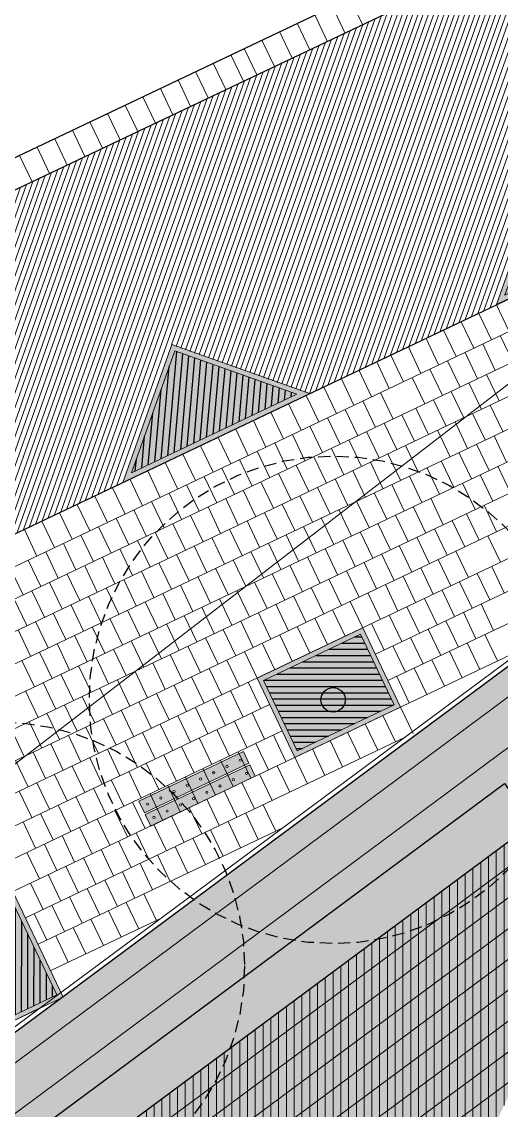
# Model space of a CAD drawing. Header units: metres. Extents: x 678805 to 1359287, y 2747329 to 5497370.
# Drawn here: x 679899.27 to 679909.1, y 2748791.31 to 2748813.63 of the extents above; entities that cross this region are included whole.
import ezdxf
from ezdxf.enums import TextEntityAlignment as Align

# ---------------------------------------------------------------- set-up
doc = ezdxf.new("R2010")
doc.units = ezdxf.units.M
doc.linetypes.add('XREF_MON_SFT_TREES$0$HIDDEN', pattern=[0.375, 0.25, -0.125])
for name, color, linetype in [('00_XREF_MON_HSC_PAVEMENT', 7, 'Continuous'), ('00_XREF_TWQ_BUILDINGS', 7, 'Continuous'), ('00_XREF_TWQ_SFT_TREES', 7, 'Continuous'), ('XREF_MON_GENERAL_LAYOUT$0$02-L-Edge Line Step -10cm', 6, 'Continuous'), ('XREF_MON_GENERAL_LAYOUT$0$02-L-Plan Change', 8, 'Continuous'), ('XREF_MON_HSC_PAVEMENT$0$03-TR-Tree Pit_Green', 74, 'Continuous'), ('XREF_MON_SFT_TREES$0$SL_TREE_CANOPY', 251, 'XREF_MON_SFT_TREES$0$HIDDEN'), ('XREF_MON_SFT_TREES$0$SL_TREE_TRUNK', 251, 'Continuous')]:
    doc.layers.add(name, color=color, linetype=linetype)
for name, color, linetype, true_color in [('02-L-Waterfeatures 01', 7, 'Continuous', 0x4da6ff), ('XREF_MON_HSC_PAVEMENT$0$03-TR-Pavement_00_Dry Swale', 7, 'Continuous', 0x6e5d3a), ('XREF_MON_HSC_PAVEMENT$0$03-TR-Tree Pit_White', 7, 'Continuous', 0xfcfcfc), ('XREF_MON_SFT_TREES$0$SL_TREE_ACACIA_GERRARDII', 7, 'Continuous', 0x4c4c00), ('XREF_MON_SFT_TREES$0$SL_TREE_ACACIA_NILOTICA', 7, 'Continuous', 0x264d00), ('XREF_MON_SFT_TREES$0$SL_TREE_ALBIZIA_LEBBECK', 7, 'Continuous', 0xa3a300), ('XREF_MON_SFT_TREES$0$SL_TREE_ZIZIPHUS_SPINA', 7, 'Continuous', 0xc6d408)]:
    doc.layers.add(name, color=color, linetype=linetype, true_color=true_color)
for name, color, linetype, lineweight in [('XREF_MON_GENERAL_LAYOUT$0$02-L-Level Curves 0.25-0.75m', 33, 'Continuous', 5), ('XREF_MON_GENERAL_LAYOUT$0$02-L-Level Curves 0.50m', 33, 'Continuous', 5), ('XREF_MON_GENERAL_LAYOUT$0$02-L-Level Curves 1m', 37, 'Continuous', 5), ('XREF_MON_GENERAL_LAYOUT$0$02-L-Material Change', 251, 'Continuous', 5), ('XREF_MON_GENERAL_LAYOUT$0$04-BK-Tree Pit', 6, 'Continuous', 5), ('XREF_MON_HSC_FURNITURE$0$03-PG-CBIncluded', 8, 'Continuous', 5), ('XREF_MON_HSC_PAVEMENT$0$02-L-B-Flat Bar', 251, 'Continuous', 5), ('XREF_MON_HSC_PAVEMENT$0$03-TR-Pavement_04_Dry Meadow_', 54, 'Continuous', 5), ('XREF_MON_HSC_PAVEMENT$0$04-BK-Tree Pit', 6, 'Continuous', 5)]:
    doc.layers.add(name, color=color, linetype=linetype, lineweight=lineweight)
for name, color, linetype, lineweight, true_color in [('XREF_MON_HSC_PAVEMENT$0$02-L-Joints-Paviment_07_Precast Concrete Blocks 60X40', 7, 'Continuous', 5, 0x999999), ('XREF_MON_HSC_PAVEMENT$0$03-TR-Pavement_04_Dry Meadow_2', 7, 'Continuous', 5, 0xe2c75d), ('XREF_MON_HSC_PAVEMENT$0$03-TR-Pavement_07_Precast Concrete Blocks 20X10', 7, 'Continuous', 5, 0x999999), ('XREF_MON_HSC_PAVEMENT$0$03-TR-Pavement_07_Precast Concrete Blocks 60X40', 7, 'Continuous', 5, 0x999999)]:
    doc.layers.add(name, color=color, linetype=linetype, lineweight=lineweight, true_color=true_color)
doc.layers.get('XREF_MON_SFT_TREES$0$SL_TREE_ACACIA_GERRARDII').off()
doc.layers.get('XREF_MON_SFT_TREES$0$SL_TREE_ACACIA_NILOTICA').off()
doc.layers.get('XREF_MON_SFT_TREES$0$SL_TREE_ALBIZIA_LEBBECK').off()
doc.layers.get('XREF_MON_SFT_TREES$0$SL_TREE_ZIZIPHUS_SPINA').off()
doc.styles.add('XREF_MON_GENERAL_LAYOUT$0$Standard', font='arial.ttf')

# ---------------------------------------------------------------- blocks, each defined once
blk = doc.blocks.new('XREF_MON_SFT_TREES$0$Ziziphus_spina_christi')
h = blk.add_hatch()
h.set_pattern_fill('ANSI31', color=256, scale=0.1)
edge = h.paths.add_edge_path()
edge.add_arc((0, 0), 5, 0, 360)
at = {"layer": 'XREF_MON_SFT_TREES$0$SL_TREE_TRUNK'}
h = blk.add_hatch(color=256, dxfattribs=at)
h.dxf.hatch_style = 1
edge = h.paths.add_edge_path()
edge.add_arc((0, 0), 0.25, 0, 360)
at = {"layer": 'XREF_MON_SFT_TREES$0$SL_TREE_CANOPY', "linetype": 'XREF_MON_SFT_TREES$0$HIDDEN'}
blk.add_circle((0, 0), 5, dxfattribs=at)
at = {"layer": 'XREF_MON_SFT_TREES$0$SL_TREE_TRUNK'}
blk.add_circle((0, 0), 0.25, dxfattribs=at)
blk = doc.blocks.new('XREF_MON_SFT_TREES$0$Albizia_lebbeck')
h = blk.add_hatch()
h.set_pattern_fill('ANSI31', color=256, scale=0.1)
edge = h.paths.add_edge_path()
edge.add_arc((0, 0), 5, -25.4481, 334.5519)
at = {"layer": 'XREF_MON_SFT_TREES$0$SL_TREE_TRUNK'}
h = blk.add_hatch(color=256, dxfattribs=at)
h.dxf.hatch_style = 1
edge = h.paths.add_edge_path()
edge.add_arc((0, 0), 0.25, 0, 360)
at = {"layer": 'XREF_MON_SFT_TREES$0$SL_TREE_CANOPY', "linetype": 'XREF_MON_SFT_TREES$0$HIDDEN'}
blk.add_circle((0, 0), 5, dxfattribs=at)
at = {"layer": 'XREF_MON_SFT_TREES$0$SL_TREE_TRUNK'}
blk.add_circle((0, 0), 0.25, dxfattribs=at)
blk = doc.blocks.new('XREF_MON_SFT_TREES$0$Acacia_nilotica')
h = blk.add_hatch()
h.set_pattern_fill('ANSI31', color=256, scale=0.1)
edge = h.paths.add_edge_path()
edge.add_arc((0, 0), 4, 0, 360)
at = {"layer": 'XREF_MON_SFT_TREES$0$SL_TREE_TRUNK'}
h = blk.add_hatch(color=256, dxfattribs=at)
h.dxf.hatch_style = 1
edge = h.paths.add_edge_path()
edge.add_arc((0, 0), 0.25, 0, 360)
at = {"layer": 'XREF_MON_SFT_TREES$0$SL_TREE_CANOPY', "linetype": 'XREF_MON_SFT_TREES$0$HIDDEN'}
blk.add_circle((0, 0), 4, dxfattribs=at)
at = {"layer": 'XREF_MON_SFT_TREES$0$SL_TREE_TRUNK'}
blk.add_circle((0, 0), 0.25, dxfattribs=at)
blk = doc.blocks.new('XREF_MON_SFT_TREES$0$Acacia_gerrardii')
h = blk.add_hatch()
h.set_pattern_fill('ANSI31', color=256, scale=0.1, style=0)
edge = h.paths.add_edge_path()
edge.add_ellipse((-0.079, 0.137), major_axis=(-2.334, 2.546), ratio=0.760082, start_angle=0, end_angle=360)
at = {"layer": 'XREF_MON_SFT_TREES$0$SL_TREE_TRUNK'}
h = blk.add_hatch(color=256, dxfattribs=at)
h.dxf.hatch_style = 1
edge = h.paths.add_edge_path()
edge.add_arc((0, 0), 0.15, -7.3549, 352.6451)
at = {"layer": 'XREF_MON_SFT_TREES$0$SL_TREE_CANOPY'}
blk.add_ellipse((-0.079, 0.137), major_axis=(-2.334, 2.546), ratio=0.760082, dxfattribs=at)
at = {"layer": 'XREF_MON_SFT_TREES$0$SL_TREE_TRUNK'}
blk.add_circle((0, 0), 0.15, dxfattribs=at)
blk.add_circle((0, 0), 0.15, dxfattribs=at)
blk = doc.blocks.new('XREF_MON_SFT_TREES')
at = {"layer": 'XREF_MON_SFT_TREES$0$SL_TREE_ACACIA_GERRARDII', "rotation": 25.44812939262281}
blk.add_blockref('XREF_MON_SFT_TREES$0$Acacia_gerrardii', (679913.202, 2748790.842), dxfattribs=at)
at = {"layer": 'XREF_MON_SFT_TREES$0$SL_TREE_ACACIA_NILOTICA', "rotation": 25.44812939262281}
blk.add_blockref('XREF_MON_SFT_TREES$0$Acacia_nilotica', (679913.756, 2748802.475), dxfattribs=at)
at = {"layer": 'XREF_MON_SFT_TREES$0$SL_TREE_ALBIZIA_LEBBECK', "rotation": 25.44812939262281}
blk.add_blockref('XREF_MON_SFT_TREES$0$Albizia_lebbeck', (679898.836, 2748794.267), dxfattribs=at)
at = {"layer": 'XREF_MON_SFT_TREES$0$SL_TREE_ZIZIPHUS_SPINA', "rotation": 25.44812939262281}
blk.add_blockref('XREF_MON_SFT_TREES$0$Ziziphus_spina_christi', (679905.651, 2748799.726), dxfattribs=at)
blk = doc.blocks.new('XREF_MON_HSC_PAVEMENT$0$ALCORQUE RECTANGULAR')
at = {"layer": 'XREF_MON_HSC_PAVEMENT$0$03-TR-Tree Pit_Green', "ltscale": 0.3}
h = blk.add_hatch(dxfattribs=at)
h.set_pattern_fill('ANSI31', color=256, scale=0.04, angle=-45)
h.set_pattern_definition([(360, (-2068898.16958, 3428624.0145), (3e-17, 0.127), [])])
h.paths.add_polyline_path([(679903.391, 2748647.421), (679902.702, 2748648.869), (679904.689, 2748649.814), (679905.377, 2748648.367)])
at = {"layer": 'XREF_MON_HSC_PAVEMENT$0$03-TR-Tree Pit_White'}
h = blk.add_hatch(color=256, dxfattribs=at)
h.dxf.hatch_style = 1
h.paths.add_polyline_path([(679903.344, 2748647.288), (679902.569, 2748648.916), (679904.736, 2748649.947), (679905.511, 2748648.319)])
blk = doc.blocks.new('XREF_MON_HSC_PAVEMENT$0$Alcorque Parking 8m2')
at = {"layer": 'XREF_MON_HSC_PAVEMENT$0$03-TR-Tree Pit_Green', "ltscale": 0.3}
h = blk.add_hatch(dxfattribs=at)
h.set_pattern_fill('ANSI31', color=256, scale=0.04, angle=40)
h.set_pattern_definition([(85, (-679726.04474, -2748720.75428), (-0.1265167266577, 0.011068779329), [])])
h.paths.add_polyline_path([(-1.079, -0.384), (2.316, 1.231), (-0.189, 2.121)])
at = {"layer": 'XREF_MON_HSC_PAVEMENT$0$03-TR-Tree Pit_White'}
h = blk.add_hatch(color=256, dxfattribs=at)
h.dxf.hatch_style = 1
h.paths.add_polyline_path([(-1.254, -0.578), (2.577, 1.245), (-0.25, 2.249)])
blk = doc.blocks.new('XREF_MON_HSC_PAVEMENT')
at = {"layer": 'XREF_MON_HSC_PAVEMENT$0$03-TR-Pavement_00_Dry Swale', "ltscale": 0.3}
h = blk.add_hatch(dxfattribs=at)
h.set_pattern_fill('ANSI38', color=256, scale=0.0393, angle=315)
h.paths.add_polyline_path([(679857.23, 2748759.464), (679909.163, 2748798.008), (679909.744, 2748797.184), (679911.938, 2748797.45), (679909.399, 2748800.523), (679856.611, 2748761.342)])
at = {"layer": 'XREF_MON_HSC_PAVEMENT$0$03-TR-Pavement_00_Dry Swale', "ltscale": 0.3, "true_color": 0xb29c70}
h = blk.add_hatch(dxfattribs=at)
h.set_pattern_fill('ANSI38', color=33, scale=0.0393, angle=315)
h.paths.add_polyline_path([(679909.744, 2748797.184), (679909.163, 2748798.008), (679857.23, 2748759.464), (679857.561, 2748758.458)])
at = {"layer": 'XREF_MON_HSC_PAVEMENT$0$03-TR-Pavement_04_Dry Meadow_', "linetype": 'Continuous'}
h = blk.add_hatch(dxfattribs=at)
h.set_pattern_fill('ANSI31', color=256, scale=0.0502, angle=45)
h.paths.add_polyline_path([(679911.938, 2748797.45), (679909.744, 2748797.184), (679857.561, 2748758.458), (679859.401, 2748752.884), (679904.284, 2748780.824)])
at = {"layer": 'XREF_MON_HSC_PAVEMENT$0$03-TR-Pavement_04_Dry Meadow_2', "ltscale": 2, "transparency": 33554687}
h = blk.add_hatch(dxfattribs=at)
h.set_pattern_fill('AR-CONC', color=256, scale=0.0067, angle=290)
h.paths.add_polyline_path([(679911.938, 2748797.45), (679909.744, 2748797.184), (679857.561, 2748758.458), (679859.401, 2748752.884), (679904.284, 2748780.824)])
at = {"layer": 'XREF_MON_HSC_PAVEMENT$0$03-TR-Pavement_07_Precast Concrete Blocks 20X10'}
h = blk.add_hatch(dxfattribs=at)
h.set_pattern_fill('ANSI31', color=256, scale=0.0315, angle=25.5)
h.set_pattern_definition([(70.5, (0, 0), (-0.094275932128, 0.033384858509), [])])
edge = h.paths.add_edge_path()
edge.add_line((679846.747, 2748785.254), (679848.542, 2748781.477))
edge.add_line((679848.542, 2748781.477), (679851.428, 2748780.438))
edge.add_line((679851.428, 2748780.438), (679855.273, 2748782.267))
edge.add_line((679855.273, 2748782.267), (679856.277, 2748785.094))
edge.add_line((679856.277, 2748785.094), (679859.104, 2748784.09))
edge.add_line((679859.104, 2748784.09), (679862.949, 2748785.92))
edge.add_line((679862.949, 2748785.92), (679863.953, 2748788.747))
edge.add_line((679863.953, 2748788.747), (679866.78, 2748787.743))
edge.add_line((679866.78, 2748787.743), (679870.625, 2748789.573))
edge.add_line((679870.625, 2748789.573), (679871.629, 2748792.4))
edge.add_line((679871.629, 2748792.4), (679874.456, 2748791.396))
edge.add_line((679874.456, 2748791.396), (679878.294, 2748793.222))
edge.add_line((679878.294, 2748793.222), (679879.304, 2748796.052))
edge.add_line((679879.304, 2748796.052), (679882.132, 2748795.049))
edge.add_line((679882.132, 2748795.049), (679885.976, 2748796.878))
edge.add_line((679885.976, 2748796.878), (679886.946, 2748799.611))
edge.add_line((679886.946, 2748799.611), (679886.98, 2748799.704))
edge.add_line((679886.98, 2748799.704), (679889.807, 2748798.7))
edge.add_line((679889.807, 2748798.7), (679893.651, 2748800.53))
edge.add_line((679893.651, 2748800.53), (679894.655, 2748803.357))
edge.add_line((679894.655, 2748803.357), (679897.482, 2748802.353))
edge.add_line((679897.482, 2748802.353), (679901.327, 2748804.183))
edge.add_line((679901.327, 2748804.183), (679902.33, 2748807.009))
edge.add_line((679902.33, 2748807.009), (679905.158, 2748806.006))
edge.add_line((679905.158, 2748806.006), (679909.001, 2748807.835))
edge.add_line((679909.001, 2748807.835), (679909.972, 2748810.567))
edge.add_line((679909.972, 2748810.567), (679912.832, 2748809.658))
edge.add_line((679912.832, 2748809.658), (679916.677, 2748811.487))
edge.add_line((679916.677, 2748811.487), (679917.681, 2748814.314))
edge.add_line((679917.681, 2748814.314), (679920.508, 2748813.31))
edge.add_line((679920.508, 2748813.31), (679924.352, 2748815.139))
edge.add_line((679924.352, 2748815.139), (679925.356, 2748817.966))
edge.add_line((679925.356, 2748817.966), (679928.18, 2748816.961))
edge.add_line((679928.18, 2748816.961), (679932.025, 2748818.791))
edge.add_line((679932.025, 2748818.791), (679933.03, 2748821.618))
edge.add_line((679933.03, 2748821.618), (679935.857, 2748820.614))
edge.add_line((679935.857, 2748820.614), (679939.701, 2748822.444))
edge.add_line((679939.701, 2748822.444), (679940.705, 2748825.27))
edge.add_line((679940.705, 2748825.27), (679943.555, 2748824.267))
edge.add_line((679943.555, 2748824.267), (679947.475, 2748826.144))
edge.add_line((679947.475, 2748826.144), (679948.507, 2748829.047))
edge.add_line((679948.507, 2748829.047), (679946.708, 2748832.826))
edge.add_line((679946.708, 2748832.826), (679846.744, 2748785.257))
at = {"layer": 'XREF_MON_HSC_PAVEMENT$0$02-L-B-Flat Bar'}
blk.add_lwpolyline([(679851.427, 2748780.438), (679947.475, 2748826.144)], dxfattribs=at)
at = {"layer": 'XREF_MON_HSC_PAVEMENT$0$02-L-Joints-Paviment_07_Precast Concrete Blocks 60X40'}
for p in [(679946.708, 2748832.826), (679846.744, 2748785.257)]:
    blk.add_line(p, (679903.997, 2748812.502), dxfattribs=at)
for points in [[(679906.255, 2748813.576), (679905.997, 2748814.118)], [(679905.894, 2748813.404), (679905.636, 2748813.946)], [(679905.532, 2748813.232), (679905.275, 2748813.774)], [(679904.81, 2748812.889), (679904.552, 2748813.43)], [(679905.171, 2748813.06), (679904.913, 2748813.602)], [(679904.449, 2748812.717), (679904.191, 2748813.258)], [(679904.088, 2748812.545), (679903.83, 2748813.087)], [(679903.451, 2748812.242), (679903.193, 2748812.782)], [(679903.812, 2748812.413), (679903.554, 2748812.954)], [(679903.089, 2748812.07), (679902.832, 2748812.61)], [(679902.728, 2748811.898), (679902.471, 2748812.439)], [(679902.006, 2748811.554), (679901.748, 2748812.095)], [(679902.367, 2748811.726), (679902.11, 2748812.267)], [(679901.645, 2748811.382), (679901.387, 2748811.923)], [(679901.283, 2748811.21), (679901.026, 2748811.751)], [(679900.561, 2748810.867), (679900.304, 2748811.407)], [(679900.922, 2748811.038), (679900.665, 2748811.579)], [(679900.2, 2748810.695), (679899.942, 2748811.235)], [(679899.839, 2748810.523), (679899.581, 2748811.064)], [(679899.477, 2748810.351), (679899.22, 2748810.892)], [(679909, 2748807.824), (679909.258, 2748807.282)], [(679908.639, 2748807.652), (679908.897, 2748807.11)], [(679908.278, 2748807.48), (679908.536, 2748806.938)], [(679907.917, 2748807.308), (679908.175, 2748806.766)], [(679909.079, 2748807.196), (679909.337, 2748806.655)], [(679907.194, 2748806.964), (679907.452, 2748806.422)], [(679907.556, 2748807.136), (679907.813, 2748806.594)], [(679908.718, 2748807.025), (679908.975, 2748806.483)], [(679906.833, 2748806.792), (679907.091, 2748806.251)], [(679908.356, 2748806.853), (679908.614, 2748806.311)], [(679906.544, 2748806.655), (679906.802, 2748806.113)], [(679907.634, 2748806.509), (679907.892, 2748805.967)], [(679907.995, 2748806.681), (679908.253, 2748806.139)], [(679905.822, 2748806.311), (679906.079, 2748805.769)], [(679906.183, 2748806.483), (679906.441, 2748805.941)], [(679907.273, 2748806.337), (679907.531, 2748805.795)], [(679908.795, 2748806.397), (679909.053, 2748805.855)], [(679905.46, 2748806.139), (679905.718, 2748805.597)], [(679908.073, 2748806.053), (679908.331, 2748805.511)], [(679908.434, 2748806.225), (679908.692, 2748805.683)], [(679905.099, 2748805.967), (679905.357, 2748805.425)], [(679906.26, 2748805.855), (679906.518, 2748805.313)], [(679906.621, 2748806.027), (679906.879, 2748805.485)], [(679907.712, 2748805.881), (679907.969, 2748805.34)], [(679904.377, 2748805.623), (679904.635, 2748805.082)], [(679904.738, 2748805.795), (679904.996, 2748805.254)], [(679905.899, 2748805.683), (679906.157, 2748805.141)], [(679907.35, 2748805.71), (679907.608, 2748805.168)], [(679908.512, 2748805.598), (679908.77, 2748805.056)], [(679908.874, 2748805.77), (679909.131, 2748805.228)], [(679904.016, 2748805.452), (679904.273, 2748804.91)], [(679905.538, 2748805.511), (679905.795, 2748804.97)], [(679906.698, 2748805.399), (679906.956, 2748804.858)], [(679907.06, 2748805.571), (679907.317, 2748805.029)], [(679908.151, 2748805.426), (679908.409, 2748804.884)], [(679903.654, 2748805.28), (679903.912, 2748804.738)], [(679904.815, 2748805.168), (679905.073, 2748804.626)], [(679905.176, 2748805.34), (679905.434, 2748804.798)], [(679906.337, 2748805.227), (679906.595, 2748804.686)], [(679907.79, 2748805.254), (679908.048, 2748804.712)], [(679902.932, 2748804.936), (679903.19, 2748804.394)], [(679903.293, 2748805.108), (679903.551, 2748804.566)], [(679904.454, 2748804.996), (679904.712, 2748804.454)], [(679905.976, 2748805.056), (679906.234, 2748804.514)], [(679907.137, 2748804.943), (679907.395, 2748804.402)], [(679908.59, 2748804.97), (679908.848, 2748804.429)], [(679908.951, 2748805.142), (679909.209, 2748804.601)], [(679902.571, 2748804.764), (679902.829, 2748804.222)], [(679904.093, 2748804.824), (679904.351, 2748804.282)], [(679905.254, 2748804.712), (679905.512, 2748804.17)], [(679905.615, 2748804.884), (679905.873, 2748804.342)], [(679906.776, 2748804.772), (679907.033, 2748804.23)], [(679908.229, 2748804.799), (679908.487, 2748804.257)], [(679902.21, 2748804.592), (679902.468, 2748804.05)], [(679903.371, 2748804.48), (679903.628, 2748803.938)], [(679903.732, 2748804.652), (679903.99, 2748804.11)], [(679904.892, 2748804.54), (679905.15, 2748803.998)], [(679906.414, 2748804.6), (679906.672, 2748804.058)], [(679907.575, 2748804.488), (679907.833, 2748803.946)], [(679907.867, 2748804.627), (679908.125, 2748804.085)], [(679909.029, 2748804.515), (679909.287, 2748803.973)], [(679901.849, 2748804.42), (679902.106, 2748803.879)], [(679903.009, 2748804.308), (679903.267, 2748803.766)], [(679904.531, 2748804.368), (679904.789, 2748803.826)], [(679905.692, 2748804.256), (679905.95, 2748803.714)], [(679906.053, 2748804.428), (679906.311, 2748803.886)], [(679907.214, 2748804.316), (679907.472, 2748803.774)], [(679908.668, 2748804.343), (679908.926, 2748803.801)], [(679901.126, 2748804.077), (679901.384, 2748803.535)], [(679901.487, 2748804.248), (679901.745, 2748803.707)], [(679902.648, 2748804.136), (679902.906, 2748803.595)], [(679904.17, 2748804.196), (679904.428, 2748803.654)], [(679905.331, 2748804.084), (679905.589, 2748803.542)], [(679906.853, 2748804.144), (679907.111, 2748803.602)], [(679908.307, 2748804.171), (679908.565, 2748803.63)], [(679900.765, 2748803.905), (679901.023, 2748803.363)], [(679902.287, 2748803.964), (679902.545, 2748803.423)], [(679903.448, 2748803.852), (679903.706, 2748803.311)], [(679903.809, 2748804.024), (679904.067, 2748803.482)], [(679904.97, 2748803.912), (679905.228, 2748803.37)], [(679906.492, 2748803.972), (679906.75, 2748803.43)], [(679907.652, 2748803.86), (679907.91, 2748803.318)], [(679900.404, 2748803.733), (679900.662, 2748803.191)], [(679901.565, 2748803.621), (679901.822, 2748803.079)], [(679901.926, 2748803.793), (679902.184, 2748803.251)], [(679903.087, 2748803.681), (679903.344, 2748803.139)], [(679904.609, 2748803.74), (679904.866, 2748803.199)], [(679905.769, 2748803.628), (679906.027, 2748803.086)], [(679906.131, 2748803.8), (679906.388, 2748803.258)], [(679907.291, 2748803.688), (679907.549, 2748803.146)], [(679908.746, 2748803.716), (679909.004, 2748803.174)], [(679899.681, 2748803.389), (679899.939, 2748802.847)], [(679900.043, 2748803.561), (679900.3, 2748803.019)], [(679901.203, 2748803.449), (679901.461, 2748802.907)], [(679902.725, 2748803.509), (679902.983, 2748802.967)], [(679903.886, 2748803.397), (679904.144, 2748802.855)], [(679904.247, 2748803.568), (679904.505, 2748803.027)], [(679905.408, 2748803.456), (679905.666, 2748802.915)], [(679906.93, 2748803.516), (679907.188, 2748802.974)], [(679908.091, 2748803.404), (679908.349, 2748802.862)], [(679908.385, 2748803.544), (679908.642, 2748803.002)], [(679899.32, 2748803.217), (679899.578, 2748802.675)], [(679900.842, 2748803.277), (679901.1, 2748802.735)], [(679902.003, 2748803.165), (679902.261, 2748802.623)], [(679902.364, 2748803.337), (679902.622, 2748802.795)], [(679903.525, 2748803.225), (679903.783, 2748802.683)], [(679905.047, 2748803.284), (679905.305, 2748802.743)], [(679906.208, 2748803.172), (679906.466, 2748802.631)], [(679906.569, 2748803.344), (679906.827, 2748802.802)], [(679907.73, 2748803.232), (679907.988, 2748802.69)], [(679900.12, 2748802.933), (679900.378, 2748802.391)], [(679900.481, 2748803.105), (679900.739, 2748802.563)], [(679901.642, 2748802.993), (679901.9, 2748802.451)], [(679903.164, 2748803.053), (679903.422, 2748802.511)], [(679904.325, 2748802.941), (679904.582, 2748802.399)], [(679904.686, 2748803.113), (679904.944, 2748802.571)], [(679905.847, 2748803), (679906.104, 2748802.459)], [(679907.369, 2748803.06), (679907.626, 2748802.518)], [(679908.824, 2748803.089), (679909.082, 2748802.547)], [(679899.759, 2748802.761), (679900.016, 2748802.22)], [(679901.281, 2748802.821), (679901.538, 2748802.279)], [(679902.441, 2748802.709), (679902.699, 2748802.167)], [(679902.803, 2748802.881), (679903.06, 2748802.339)], [(679903.963, 2748802.769), (679904.221, 2748802.227)], [(679905.485, 2748802.829), (679905.743, 2748802.287)], [(679906.646, 2748802.717), (679906.904, 2748802.175)], [(679907.007, 2748802.888), (679907.265, 2748802.347)], [(679908.168, 2748802.776), (679908.426, 2748802.235)], [(679899.397, 2748802.589), (679899.655, 2748802.048)], [(679900.558, 2748802.477), (679900.816, 2748801.936)], [(679900.919, 2748802.649), (679901.177, 2748802.107)], [(679902.08, 2748802.537), (679902.338, 2748801.995)], [(679903.602, 2748802.597), (679903.86, 2748802.055)], [(679904.763, 2748802.485), (679905.021, 2748801.943)], [(679905.124, 2748802.657), (679905.382, 2748802.115)], [(679906.285, 2748802.545), (679906.543, 2748802.003)], [(679907.807, 2748802.604), (679908.065, 2748802.063)], [(679899.036, 2748802.418), (679899.294, 2748801.876)], [(679900.197, 2748802.306), (679900.455, 2748801.764)], [(679901.719, 2748802.365), (679901.977, 2748801.824)], [(679902.88, 2748802.253), (679903.138, 2748801.711)], [(679903.241, 2748802.425), (679903.499, 2748801.883)], [(679904.402, 2748802.313), (679904.66, 2748801.771)], [(679905.924, 2748802.373), (679906.182, 2748801.831)], [(679907.085, 2748802.261), (679907.342, 2748801.719)], [(679907.446, 2748802.433), (679907.704, 2748801.891)], [(679908.607, 2748802.32), (679908.864, 2748801.779)], [(679908.902, 2748802.461), (679909.16, 2748801.919)], [(679899.836, 2748802.134), (679900.094, 2748801.592)], [(679900.997, 2748802.022), (679901.254, 2748801.48)], [(679901.358, 2748802.193), (679901.616, 2748801.652)], [(679902.519, 2748802.081), (679902.776, 2748801.54)], [(679904.041, 2748802.141), (679904.298, 2748801.599)], [(679905.201, 2748802.029), (679905.459, 2748801.487)], [(679905.563, 2748802.201), (679905.82, 2748801.659)], [(679906.723, 2748802.089), (679906.981, 2748801.547)], [(679908.245, 2748802.149), (679908.503, 2748801.607)], [(679899.475, 2748801.962), (679899.732, 2748801.42)], [(679900.635, 2748801.85), (679900.893, 2748801.308)], [(679902.157, 2748801.909), (679902.415, 2748801.368)], [(679903.318, 2748801.797), (679903.576, 2748801.256)], [(679903.679, 2748801.969), (679903.937, 2748801.427)], [(679904.84, 2748801.857), (679905.098, 2748801.315)], [(679906.362, 2748801.917), (679906.62, 2748801.375)], [(679907.523, 2748801.805), (679907.781, 2748801.263)], [(679907.884, 2748801.977), (679908.142, 2748801.435)], [(679899.113, 2748801.79), (679899.371, 2748801.248)], [(679900.274, 2748801.678), (679900.532, 2748801.136)], [(679901.796, 2748801.738), (679902.054, 2748801.196)], [(679902.957, 2748801.625), (679903.215, 2748801.084)], [(679904.479, 2748801.685), (679904.737, 2748801.143)], [(679905.64, 2748801.573), (679905.898, 2748801.031)], [(679906.001, 2748801.745), (679906.259, 2748801.203)], [(679907.162, 2748801.633), (679907.42, 2748801.091)], [(679908.684, 2748801.693), (679908.942, 2748801.151)], [(679899.913, 2748801.506), (679900.171, 2748800.964)], [(679901.074, 2748801.394), (679901.332, 2748800.852)], [(679901.435, 2748801.566), (679901.693, 2748801.024)], [(679902.596, 2748801.454), (679902.854, 2748800.912)], [(679904.118, 2748801.513), (679904.376, 2748800.972)], [(679905.279, 2748801.401), (679905.536, 2748800.86)], [(679906.801, 2748801.461), (679907.058, 2748800.919)], [(679907.961, 2748801.349), (679908.219, 2748800.807)], [(679908.323, 2748801.521), (679908.58, 2748800.979)], [(679899.191, 2748801.162), (679899.448, 2748800.62)], [(679899.552, 2748801.334), (679899.81, 2748800.792)], [(679900.713, 2748801.222), (679900.97, 2748800.68)], [(679902.235, 2748801.282), (679902.492, 2748800.74)], [(679903.395, 2748801.17), (679903.653, 2748800.628)], [(679903.757, 2748801.342), (679904.014, 2748800.8)], [(679904.917, 2748801.229), (679905.175, 2748800.688)], [(679906.439, 2748801.289), (679906.697, 2748800.747)], [(679907.6, 2748801.177), (679907.858, 2748800.635)], [(679900.351, 2748801.05), (679900.609, 2748800.508)], [(679901.512, 2748800.938), (679901.77, 2748800.396)], [(679901.873, 2748801.11), (679902.131, 2748800.568)], [(679903.034, 2748800.998), (679903.292, 2748800.456)], [(679904.556, 2748801.058), (679904.814, 2748800.516)], [(679907.239, 2748801.005), (679907.497, 2748800.463)], [(679908.761, 2748801.065), (679909.019, 2748800.523)], [(679899.629, 2748800.706), (679899.887, 2748800.165)], [(679899.99, 2748800.878), (679900.248, 2748800.336)], [(679901.151, 2748800.766), (679901.409, 2748800.224)], [(679902.673, 2748800.826), (679902.931, 2748800.284)], [(679903.834, 2748800.714), (679904.092, 2748800.172)], [(679904.195, 2748800.886), (679904.453, 2748800.344)], [(679906.878, 2748800.833), (679907.136, 2748800.292)], [(679908.039, 2748800.721), (679908.296, 2748800.18)], [(679908.4, 2748800.893), (679908.658, 2748800.351)], [(679899.268, 2748800.534), (679899.526, 2748799.993)], [(679900.79, 2748800.594), (679901.048, 2748800.052)], [(679901.951, 2748800.482), (679902.208, 2748799.94)], [(679902.312, 2748800.654), (679902.57, 2748800.112)], [(679903.473, 2748800.542), (679903.73, 2748800)], [(679907.677, 2748800.549), (679907.935, 2748800.008)], [(679900.068, 2748800.25), (679900.325, 2748799.709)], [(679900.429, 2748800.422), (679900.687, 2748799.881)], [(679901.589, 2748800.31), (679901.847, 2748799.768)], [(679903.111, 2748800.37), (679903.369, 2748799.828)], [(679907.316, 2748800.378), (679907.574, 2748799.836)], [(679899.706, 2748800.079), (679899.964, 2748799.537)], [(679901.228, 2748800.138), (679901.486, 2748799.597)], [(679902.389, 2748800.026), (679902.647, 2748799.484)], [(679902.75, 2748800.198), (679903.008, 2748799.656)], [(679903.911, 2748800.086), (679904.169, 2748799.544)], [(679906.955, 2748800.206), (679907.213, 2748799.664)], [(679899.345, 2748799.907), (679899.603, 2748799.365)], [(679900.506, 2748799.795), (679900.764, 2748799.253)], [(679900.867, 2748799.966), (679901.125, 2748799.425)], [(679902.028, 2748799.854), (679902.286, 2748799.313)], [(679903.55, 2748799.914), (679903.808, 2748799.372)], [(679900.145, 2748799.623), (679900.403, 2748799.081)], [(679901.667, 2748799.683), (679901.925, 2748799.141)], [(679902.827, 2748799.57), (679903.085, 2748799.029)], [(679903.189, 2748799.742), (679903.447, 2748799.201)], [(679907.032, 2748799.578), (679907.29, 2748799.036)], [(679899.784, 2748799.451), (679900.041, 2748798.909)], [(679901.306, 2748799.511), (679901.563, 2748798.969)], [(679902.466, 2748799.399), (679902.724, 2748798.857)], [(679903.988, 2748799.458), (679904.246, 2748798.917)], [(679906.671, 2748799.406), (679906.929, 2748798.864)], [(679899.422, 2748799.279), (679899.68, 2748798.737)], [(679900.583, 2748799.167), (679900.841, 2748798.625)], [(679900.944, 2748799.339), (679901.202, 2748798.797)], [(679902.105, 2748799.227), (679902.363, 2748798.685)], [(679903.627, 2748799.286), (679903.885, 2748798.745)], [(679906.31, 2748799.234), (679906.568, 2748798.692)], [(679899.061, 2748799.107), (679899.319, 2748798.565)], [(679900.222, 2748798.995), (679900.48, 2748798.453)], [(679901.744, 2748799.055), (679902.002, 2748798.513)], [(679902.905, 2748798.943), (679903.163, 2748798.401)], [(679903.266, 2748799.115), (679903.524, 2748798.573)], [(679904.427, 2748799.003), (679904.684, 2748798.461)], [(679905.949, 2748799.062), (679906.206, 2748798.521)], [(679899.861, 2748798.823), (679900.119, 2748798.281)], [(679901.022, 2748798.711), (679901.279, 2748798.169)], [(679901.383, 2748798.883), (679901.641, 2748798.341)], [(679902.544, 2748798.771), (679902.801, 2748798.229)], [(679904.065, 2748798.831), (679904.323, 2748798.289)], [(679905.226, 2748798.719), (679905.484, 2748798.177)], [(679905.587, 2748798.89), (679905.845, 2748798.349)], [(679899.138, 2748798.479), (679899.396, 2748797.938)], [(679899.5, 2748798.651), (679899.757, 2748798.109)], [(679900.66, 2748798.539), (679900.918, 2748797.997)], [(679902.182, 2748798.599), (679902.44, 2748798.057)], [(679903.343, 2748798.487), (679903.601, 2748797.945)], [(679903.704, 2748798.659), (679903.962, 2748798.117)], [(679904.865, 2748798.547), (679905.123, 2748798.005)], [(679900.299, 2748798.367), (679900.557, 2748797.825)], [(679901.46, 2748798.255), (679901.718, 2748797.713)], [(679901.821, 2748798.427), (679902.079, 2748797.885)], [(679902.982, 2748798.315), (679903.24, 2748797.773)], [(679904.504, 2748798.375), (679904.762, 2748797.833)], [(679899.577, 2748798.024), (679899.835, 2748797.482)], [(679899.938, 2748798.195), (679900.196, 2748797.654)], [(679901.099, 2748798.083), (679901.357, 2748797.542)], [(679902.621, 2748798.143), (679902.879, 2748797.601)], [(679903.782, 2748798.031), (679904.039, 2748797.489)], [(679904.143, 2748798.203), (679904.401, 2748797.661)], [(679899.216, 2748797.852), (679899.473, 2748797.31)], [(679900.738, 2748797.911), (679900.995, 2748797.37)], [(679901.898, 2748797.799), (679902.156, 2748797.258)], [(679902.26, 2748797.971), (679902.517, 2748797.43)], [(679903.42, 2748797.859), (679903.678, 2748797.317)], [(679900.015, 2748797.568), (679900.273, 2748797.026)], [(679900.376, 2748797.74), (679900.634, 2748797.198)], [(679901.537, 2748797.628), (679901.795, 2748797.086)], [(679903.059, 2748797.687), (679903.317, 2748797.145)], [(679904.22, 2748797.575), (679904.478, 2748797.033)], [(679899.654, 2748797.396), (679899.912, 2748796.854)], [(679901.176, 2748797.456), (679901.434, 2748796.914)], [(679902.337, 2748797.344), (679902.595, 2748796.802)], [(679902.698, 2748797.515), (679902.956, 2748796.974)], [(679903.859, 2748797.403), (679904.117, 2748796.862)], [(679899.293, 2748797.224), (679899.551, 2748796.682)], [(679900.454, 2748797.112), (679900.711, 2748796.57)], [(679900.815, 2748797.284), (679901.073, 2748796.742)], [(679901.976, 2748797.172), (679902.233, 2748796.63)], [(679903.498, 2748797.231), (679903.755, 2748796.69)], [(679900.092, 2748796.94), (679900.35, 2748796.398)], [(679901.614, 2748797), (679901.872, 2748796.458)], [(679902.775, 2748796.888), (679903.033, 2748796.346)], [(679903.136, 2748797.06), (679903.394, 2748796.518)], [(679899.731, 2748796.768), (679899.989, 2748796.226)], [(679901.253, 2748796.828), (679901.511, 2748796.286)], [(679902.414, 2748796.716), (679902.672, 2748796.174)], [(679899.37, 2748796.596), (679899.628, 2748796.054)], [(679900.531, 2748796.484), (679900.789, 2748795.942)], [(679900.892, 2748796.656), (679901.15, 2748796.114)], [(679902.053, 2748796.544), (679902.311, 2748796.002)], [(679900.17, 2748796.312), (679900.427, 2748795.77)], [(679901.692, 2748796.372), (679901.949, 2748795.83)], [(679899.808, 2748796.14), (679900.066, 2748795.599)], [(679900.969, 2748796.028), (679901.227, 2748795.486)], [(679901.33, 2748796.2), (679901.588, 2748795.658)], [(679899.447, 2748795.968), (679899.705, 2748795.427)], [(679900.608, 2748795.856), (679900.866, 2748795.315)], [(679900.247, 2748795.685), (679900.505, 2748795.143)], [(679901.408, 2748795.572), (679901.665, 2748795.031)], [(679901.769, 2748795.744), (679902.027, 2748795.203)], [(679899.524, 2748795.341), (679899.782, 2748794.799)], [(679899.886, 2748795.513), (679900.143, 2748794.971)], [(679901.046, 2748795.401), (679901.304, 2748794.859)], [(679900.685, 2748795.229), (679900.943, 2748794.687)], [(679899.963, 2748794.885), (679900.221, 2748794.343)], [(679900.324, 2748795.057), (679900.582, 2748794.515)]]:
    blk.add_lwpolyline(points, dxfattribs=at)
at = {"layer": 'XREF_MON_HSC_PAVEMENT$0$03-TR-Pavement_07_Precast Concrete Blocks 60X40'}
for p, q in [((679602.439, 2748661.942), (679961.734, 2748832.918)), ((679602.698, 2748661.401), (679961.992, 2748832.376)), ((679602.956, 2748660.859), (679962.25, 2748831.835)), ((679603.215, 2748660.318), (679962.509, 2748831.293)), ((679603.474, 2748659.776), (679962.768, 2748830.752)), ((679603.732, 2748659.235), (679963.026, 2748830.21)), ((679733.636, 2748720.387), (679963.285, 2748829.669)), ((679733.894, 2748719.845), (679963.543, 2748829.127)), ((679723.497, 2748714.233), (679963.802, 2748828.586)), ((679906.517, 2748800.661), (679964.06, 2748828.045)), ((679906.774, 2748800.12), (679964.319, 2748827.503)), ((679884.097, 2748788.664), (679912.746, 2748802.297)), ((679723.755, 2748713.692), (679904.349, 2748799.63)), ((679713.899, 2748708.337), (679904.607, 2748799.088)), ((679899.344, 2748795.255), (679907.117, 2748798.954)), ((679899.602, 2748794.713), (679904.622, 2748797.102)), ((679899.86, 2748794.171), (679902.128, 2748795.251)), ((679838.715, 2748764.41), (679899.633, 2748793.399))]:
    blk.add_line(p, q, dxfattribs=at)
at = {"layer": 'XREF_MON_HSC_PAVEMENT$0$04-BK-Tree Pit'}
for name, p in [('XREF_MON_HSC_PAVEMENT$0$Alcorque Parking 8m2', (679910.252, 2748808.412)), ('XREF_MON_HSC_PAVEMENT$0$Alcorque Parking 8m2', (679902.594, 2748804.763)), ('XREF_MON_HSC_PAVEMENT$0$ALCORQUE RECTANGULAR', (1.523, 151.256))]:
    blk.add_blockref(name, p, dxfattribs=at)
at = {"layer": 'XREF_MON_HSC_PAVEMENT$0$04-BK-Tree Pit', "rotation": 90}
blk.add_blockref('XREF_MON_HSC_PAVEMENT$0$ALCORQUE RECTANGULAR', (3428547.405, 2068890.285), dxfattribs=at)
blk = doc.blocks.new('XREF_MON_HSC_FURNITURE$0$RAI_B_HL')
at = {"true_color": 0xfcfcfc}
h = blk.add_hatch(color=7, dxfattribs=at)
h.dxf.hatch_style = 1
h.paths.add_polyline_path([(2100.11, 179.356), (2100.371, 179.381), (2100.141, 181.745), (2099.88, 181.72)])
h.paths.add_polyline_path([(2100.192, 180.104, -1), (2100.146, 180.1, -1)], flags=16)
h.paths.add_polyline_path([(2100.189, 180.104, -1), (2100.149, 180.1, -1)], flags=0)
h.paths.add_polyline_path([(2100.117, 180.399, -1), (2100.163, 180.403, -1)], flags=16)
h.paths.add_polyline_path([(2100.221, 179.805, -1), (2100.175, 179.801, -1)], flags=16)
h.paths.add_polyline_path([(2100.088, 180.698, -1), (2100.134, 180.702, -1)], flags=16)
h.paths.add_polyline_path([(2100.25, 179.506, -1), (2100.204, 179.502, -1)], flags=16)
h.paths.add_polyline_path([(2100.059, 180.997, -1), (2100.105, 181.001, -1)], flags=16)
h.paths.add_polyline_path([(2100.03, 181.296, -1), (2100.076, 181.3, -1)], flags=16)
h.paths.add_polyline_path([(2100.001, 181.595, -1), (2100.047, 181.599, -1)], flags=16)
h = blk.add_hatch(color=7, dxfattribs=at)
h.dxf.hatch_style = 1
h.paths.add_polyline_path([(2100.409, 179.385), (2100.67, 179.41), (2100.44, 181.774), (2100.179, 181.749)])
h.paths.add_polyline_path([(2100.491, 180.133, -1), (2100.445, 180.129, -1)], flags=16)
h.paths.add_polyline_path([(2100.488, 180.133, -1), (2100.448, 180.129, -1)], flags=0)
h.paths.add_polyline_path([(2100.416, 180.428, -1), (2100.462, 180.432, -1)], flags=16)
h.paths.add_polyline_path([(2100.52, 179.834, -1), (2100.474, 179.83, -1)], flags=16)
h.paths.add_polyline_path([(2100.387, 180.727, -1), (2100.433, 180.731, -1)], flags=16)
h.paths.add_polyline_path([(2100.549, 179.536, -1), (2100.503, 179.531, -1)], flags=16)
h.paths.add_polyline_path([(2100.358, 181.026, -1), (2100.404, 181.03, -1)], flags=16)
h.paths.add_polyline_path([(2100.329, 181.325, -1), (2100.375, 181.329, -1)], flags=16)
h.paths.add_polyline_path([(2100.3, 181.624, -1), (2100.346, 181.628, -1)], flags=16)
for points in [[(2100.11, 179.356), (2100.371, 179.381), (2100.141, 181.745), (2099.88, 181.72), (2100.11, 179.356)], [(2100.409, 179.385), (2100.67, 179.41), (2100.44, 181.774), (2100.179, 181.749), (2100.409, 179.385)]]:
    blk.add_lwpolyline(points, close=True)
for centre, radius in [((2100.024, 181.597), 0.023), ((2100.323, 181.626), 0.023), ((2100.053, 181.298), 0.023), ((2100.352, 181.327), 0.023), ((2100.082, 180.999), 0.023), ((2100.381, 181.028), 0.023), ((2100.111, 180.7), 0.023), ((2100.41, 180.729), 0.023), ((2100.14, 180.401), 0.023), ((2100.439, 180.43), 0.023), ((2100.169, 180.102), 0.023), ((2100.169, 180.102), 0.02), ((2100.468, 180.131), 0.023), ((2100.468, 180.131), 0.02), ((2100.198, 179.803), 0.023), ((2100.497, 179.832), 0.023), ((2100.227, 179.504), 0.023), ((2100.526, 179.533), 0.023)]:
    blk.add_circle(centre, radius)
blk = doc.blocks.new('XREF_MON_HSC_FURNITURE$0$RAI_D')
at = {"rotation": 324.4534980158393}
blk.add_blockref('XREF_MON_HSC_FURNITURE$0$RAI_B_HL', (-1815.645, 1074.162), dxfattribs=at)
blk = doc.blocks.new('XREF_MON_HSC_FURNITURE')
at = {"layer": 'XREF_MON_HSC_FURNITURE$0$03-PG-CBIncluded', "rotation": 145.4486207269366}
blk.add_blockref('XREF_MON_HSC_FURNITURE$0$RAI_D', (679901.414, 2748798.964), dxfattribs=at)
blk = doc.blocks.new('XREF_MON_GENERAL_LAYOUT$0$ALCORQUE RECTANGULAR')
blk.add_lwpolyline([(679903.391, 2748647.421), (679902.702, 2748648.868), (679904.689, 2748649.814), (679905.378, 2748648.366)], close=True)
at = {"layer": 'XREF_MON_GENERAL_LAYOUT$0$02-L-Material Change'}
blk.add_lwpolyline([(679903.344, 2748647.288), (679902.569, 2748648.916), (679904.736, 2748649.947), (679905.511, 2748648.319)], close=True, dxfattribs=at)
blk = doc.blocks.new('XREF_MON_GENERAL_LAYOUT$0$Alcorque Parking 8m2')
blk.add_lwpolyline([(2.316, 1.231), (-0.189, 2.121), (-1.079, -0.384)], close=True)
at = {"layer": 'XREF_MON_GENERAL_LAYOUT$0$02-L-Material Change'}
blk.add_lwpolyline([(2.577, 1.245), (-0.25, 2.249), (-1.254, -0.578)], close=True, dxfattribs=at)
blk = doc.blocks.new('XREF_MON_GENERAL_LAYOUT')
at = {"layer": 'XREF_MON_GENERAL_LAYOUT$0$02-L-Edge Line Step -10cm', "ltscale": 0.3}
blk.add_lwpolyline([(679909.398, 2748800.523), (679856.611, 2748761.342)], dxfattribs=at)
at = {"layer": 'XREF_MON_GENERAL_LAYOUT$0$02-L-Level Curves 0.25-0.75m', "ltscale": 0.3}
for points in [[(679856.776, 2748760.841), (679909.336, 2748799.853), (679911.594, 2748797.406), (679857.857, 2748757.56), (679856.776, 2748760.841)], [(679857.049, 2748760.011), (679909.232, 2748798.742), (679910.578, 2748797.283), (679857.69, 2748758.067), (679857.049, 2748760.011)], [(679964.783, 2748716.161), (679965.808, 2748716.5), (679963.564, 2748723.294), (679964.641, 2748723.861), (679961.233, 2748734.178), (679962.31, 2748734.744), (679959.692, 2748742.672), (679943.545, 2748737.709), (679934.856, 2748747.657), (679944.287, 2748754.699), (679945.324, 2748754.851), (679938.339, 2748762.634), (679938.964, 2748763.735), (679929.919, 2748773.817), (679929.347, 2748773.304), (679911.203, 2748795.853), (679857.938, 2748756.357), (679858.359, 2748755.083), (679852.607, 2748750.924), (679851.9, 2748751.88), (679821.088, 2748729.033), (679830.223, 2748723.793), (679834.968, 2748726.752), (679834.968, 2748726.752)], [(679961.661, 2748729.056), (679958.392, 2748738.954), (679959.469, 2748739.52), (679959.204, 2748740.322), (679958.064, 2748739.946), (679930.641, 2748731.528), (679924.609, 2748741.306), (679942.12, 2748754.381), (679942.474, 2748754.433), (679942.194, 2748754.746), (679942.818, 2748755.846), (679928.522, 2748771.78), (679929.147, 2748772.881), (679929.025, 2748773.015), (679927.939, 2748772.041), (679910.321, 2748793.936), (679858.273, 2748755.343), (679859.709, 2748750.995), (679857.371, 2748749.392), (679857.832, 2748748.487), (679855.549, 2748746.942), (679852.503, 2748751.064), (679831.699, 2748735.639)], [(679961.518, 2748715.083), (679962.389, 2748715.371), (679960.074, 2748722.383), (679961.15, 2748722.949), (679957.743, 2748733.266), (679958.82, 2748733.832), (679957.578, 2748737.591), (679917.738, 2748725.347), (679914.386, 2748734.915), (679940.051, 2748754.078), (679941.05, 2748754.224), (679932.376, 2748763.891), (679933.001, 2748764.992), (679927.239, 2748771.413), (679926.531, 2748770.777), (679909.439, 2748792.02), (679858.608, 2748754.329), (679861.039, 2748746.967), (679857.318, 2748744.548), (679853.105, 2748750.249), (679842.311, 2748742.245), (679944.404, 2748683.684)]]:
    blk.add_lwpolyline(points, dxfattribs=at)
at = {"layer": 'XREF_MON_GENERAL_LAYOUT$0$02-L-Level Curves 0.50m', "ltscale": 0.3}
blk.add_lwpolyline([(679837.088, 2748728.074), (679835.524, 2748727.099), (679826.393, 2748732.336), (679852.201, 2748751.473), (679853.783, 2748749.332), (679859.036, 2748753.031), (679858.105, 2748755.851), (679910.762, 2748794.896), (679928.644, 2748772.673), (679929.026, 2748773.016), (679940.891, 2748759.791), (679940.267, 2748758.69), (679943.683, 2748754.883)], dxfattribs=at)
at = {"layer": 'XREF_MON_GENERAL_LAYOUT$0$02-L-Level Curves 1m', "ltscale": 0.3}
for points in [[(679939.075, 2748829.194), (679744.851, 2748679.546), (679744.522, 2748671.488), (679748.745, 2748667.739), (679752.271, 2748657.062), (679759.213, 2748645.902), (679756.556, 2748644.084), (679763.632, 2748622.664), (679762.683, 2748622.351), (679756.744, 2748640.328), (679748.476, 2748632.968), (679749.839, 2748630.778), (679744.803, 2748627.333)], [(679815.782, 2748725.73), (679851.599, 2748752.288), (679851.43, 2748752.515), (679857.676, 2748757.151), (679857.771, 2748756.864), (679911.645, 2748796.812), (679930.051, 2748773.936), (679930.812, 2748774.618), (679937.037, 2748767.68), (679936.413, 2748766.579), (679946.747, 2748755.06), (679945.346, 2748754.854), (679939.974, 2748750.843), (679949.996, 2748740.8), (679960.507, 2748744.03), (679962.565, 2748737.797)], [(679937.817, 2748681.116), (679923.203, 2748689.498), (679919.574, 2748695.36), (679918.465, 2748694.994), (679917.325, 2748695.867), (679914.009, 2748694.772), (679837.005, 2748738.942), (679852.804, 2748750.657), (679856.139, 2748746.144), (679860.376, 2748748.974), (679858.44, 2748754.836), (679909.88, 2748792.978), (679927.235, 2748771.409), (679928.132, 2748772.214), (679931.074, 2748768.936), (679930.449, 2748767.836), (679942.474, 2748754.433)]]:
    blk.add_lwpolyline(points, dxfattribs=at)
at = {"layer": 'XREF_MON_GENERAL_LAYOUT$0$02-L-Material Change', "ltscale": 0.3}
for points in [[(679851.446, 2748780.447), (679947.475, 2748826.144)], [(679909.576, 2748800.779), (679856.324, 2748761.253), (679857.676, 2748757.151)]]:
    blk.add_lwpolyline(points, dxfattribs=at)
at = {"layer": 'XREF_MON_GENERAL_LAYOUT$0$02-L-Plan Change'}
for p, q in [((679846.847, 2748785.97, 0), (679946.089, 2748833.196, 0)), ((679847.105, 2748785.429, 0), (679946.347, 2748832.654, 0))]:
    blk.add_line(p, q, dxfattribs=at)
at = {"layer": 'XREF_MON_GENERAL_LAYOUT$0$02-L-Plan Change', "ltscale": 0.075}
blk.add_lwpolyline([(679857.23, 2748759.464), (679909.163, 2748798.008), (679909.744, 2748797.184), (679857.561, 2748758.458)], dxfattribs=at)
at = {"layer": 'XREF_MON_GENERAL_LAYOUT$0$04-BK-Tree Pit'}
for name, p in [('XREF_MON_GENERAL_LAYOUT$0$Alcorque Parking 8m2', (679910.252, 2748808.412)), ('XREF_MON_GENERAL_LAYOUT$0$Alcorque Parking 8m2', (679902.594, 2748804.763)), ('XREF_MON_GENERAL_LAYOUT$0$ALCORQUE RECTANGULAR', (1.523, 151.256))]:
    blk.add_blockref(name, p, dxfattribs=at)
at = {"layer": 'XREF_MON_GENERAL_LAYOUT$0$04-BK-Tree Pit', "rotation": 90}
blk.add_blockref('XREF_MON_GENERAL_LAYOUT$0$ALCORQUE RECTANGULAR', (3428547.405, 2068890.285), dxfattribs=at)
at = {"style": 'XREF_MON_GENERAL_LAYOUT$0$Standard'}
for tag, rotation, p in [('604,00', 330.2643, (679905.77, 2748776.558)), ('603,00', 330.2643, (679901.861, 2748753.477)), ('600,00', 133.826, (679944.597, 2748745.153)), ('602,00', 330.2643, (679883.319, 2748738.727)), ('601,00', 117.8906, (679920.972, 2748732.87)), ('601,00', 330.2643, (679864.777, 2748723.976)), ('600,00', 40.8833, (679777.405, 2748705.444, 1.17)), ('602,00', 330.2643, (679941.275, 2748705.483)), ('601,00', 40.8833, (679701.798, 2748703.889, 1.17)), ('598,00', 62.091, (679810.267, 2748702.619)), ('600,00', 330.2643, (679877.781, 2748691.131)), ('600,00', 19.5511, (679920.444, 2748685.496)), ('601,00', 330.2643, (679934.813, 2748683.804)), ('599,00', 330.2643, (679854.567, 2748679.061)), ('600,00', 88.3928, (679743.913, 2748675.572)), ('599,00', 20.6086, (679924.26, 2748675.216)), ('601,00', 88.3928, (679728.035, 2748671.318, -2)), ('602,00', 88.3928, (679711.826, 2748665.966, -1)), ('603,00', 88.3928, (679695.615, 2748660.611)), ('599,00', 40.8833, (679788.807, 2748655.829, 1.17)), ('601,00', 40.8833, (679627.612, 2748644.603, 1.17)), ('603,00', 41.7058, (679702.499, 2748628.484, 1.17)), ('600,00', 40.8833, (679645.925, 2748597.926, 1.17)), ('599,00', 34.2277, (679673.574, 2748555.136, 5.34))]:
    blk.add_attdef(tag, text='', height=1, rotation=rotation, dxfattribs=at).set_placement(p, align=Align.MIDDLE)
at = {"ltscale": 0.3, "style": 'XREF_MON_GENERAL_LAYOUT$0$Standard'}
for tag, rotation, p in [('603,50', 330.2643, (679911.501, 2748760.57)), ('602,50', 330.2643, (679892.865, 2748745.846)), ('600,50', 133.826, (679933.048, 2748738.729)), ('601,50', 330.2643, (679873.581, 2748731.671)), ('601,50', 101.2857, (679909.522, 2748726.945)), ('602,50', 330.2643, (679948.625, 2748713.86)), ('600,50', 39.606, (679743.243, 2748706.971)), ('600,50', 330.2643, (679880.266, 2748702.726)), ('600,50', 17.3537, (679917.615, 2748690.554)), ('599,50', 330.2643, (679867.197, 2748684.716)), ('599,50', 18.8944, (679921.71, 2748680.578)), ('599,50', 39.606, (679778.991, 2748677.241)), ('600,50', 88.3928, (679735.925, 2748673.586)), ('601,50', 88.3928, (679719.906, 2748668.581)), ('602,50', 88.3928, (679703.474, 2748663.452)), ('598,50', 330.2643, (679861.765, 2748662.397)), ('601,50', 39.606, (679610.513, 2748662.061)), ('600,00', 41.7058, (679752.308, 2748637.685)), ('601,00', 41.7058, (679736.044, 2748634.538)), ('599,00', 35.0835, (679763.043, 2748634.415, 1.17)), ('602,00', 41.7058, (679720.174, 2748633.096, 1.17)), ('600,00', 35.0835, (679747.063, 2748629.903, 1.17)), ('601,00', 35.0835, (679731.246, 2748625.239, 1.17)), ('600,50', 39.606, (679636.92, 2748621.339)), ('602,00', 35.0835, (679715.4, 2748620.639, 1.17)), ('599,50', 28.7604, (679659.482, 2748574.323))]:
    blk.add_attdef(tag, text='', height=1, rotation=rotation, dxfattribs=at).set_placement(p, align=Align.MIDDLE)

msp = doc.modelspace()

# ---------------------------------------------------------------- block references
at = {"layer": '00_XREF_MON_HSC_PAVEMENT'}
msp.add_blockref('XREF_MON_HSC_PAVEMENT', (0, 0), dxfattribs=at)
at = {"layer": '00_XREF_TWQ_BUILDINGS'}
msp.add_blockref('XREF_MON_HSC_FURNITURE', (0, 0), dxfattribs=at)
at = {"layer": '00_XREF_TWQ_SFT_TREES'}
msp.add_blockref('XREF_MON_SFT_TREES', (0, 0), dxfattribs=at)
at = {"layer": '02-L-Waterfeatures 01', "color": 18, "true_color": 0x000000}
msp.add_blockref('XREF_MON_GENERAL_LAYOUT', (0, 0), dxfattribs=at)

doc.saveas('drawing.dxf')
